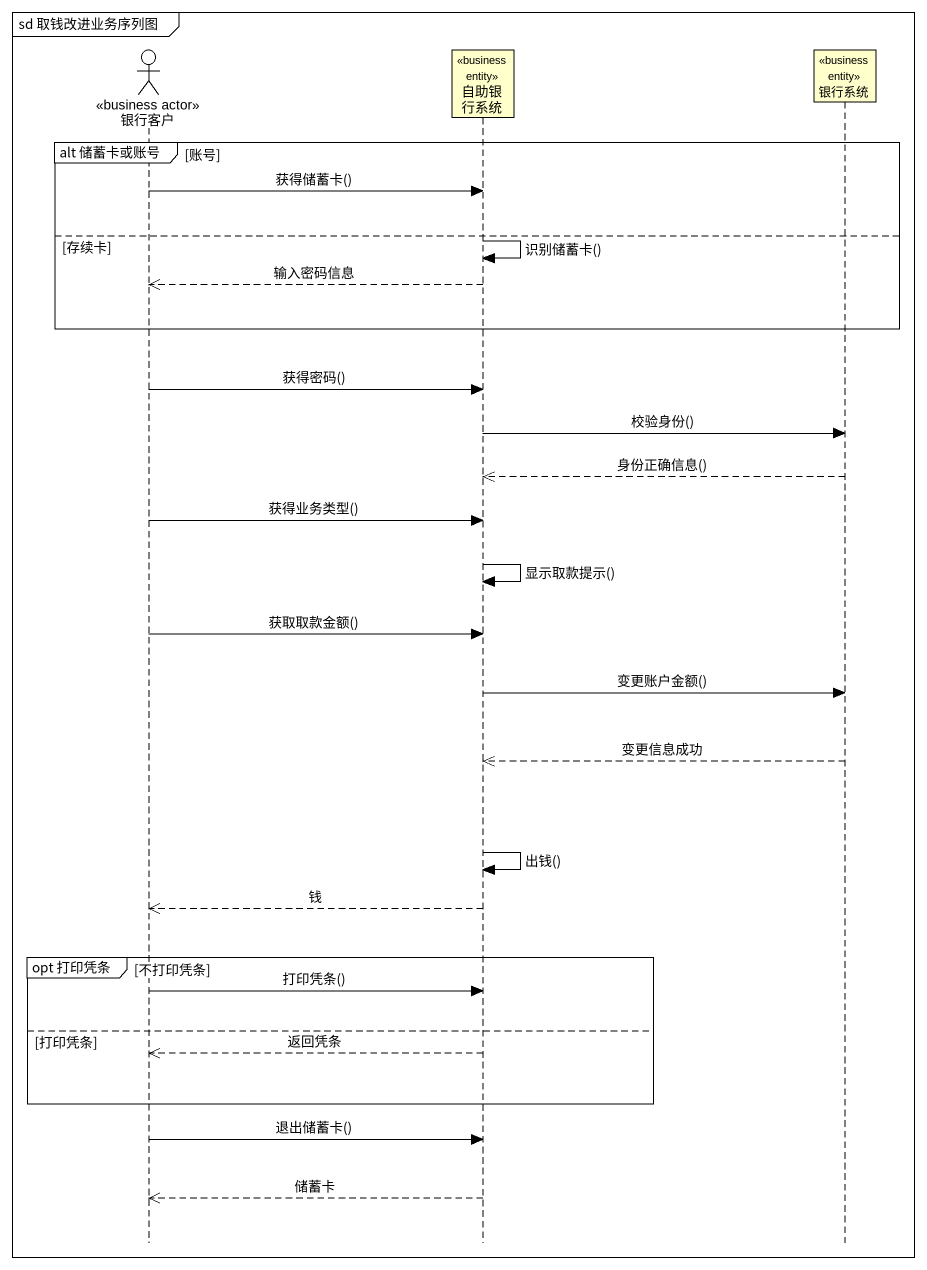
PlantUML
@startuml
mainframe sd 取钱改进业务序列图
hide footbox
actor 银行客户 <<business actor>>
participant 自助银行系统 <<business entity>>
participant 银行系统 <<business entity>>

group alt 储蓄卡或账号 [账号]
  银行客户 -> 自助银行系统 : 获得储蓄卡()
else 存续卡
  自助银行系统 -> 自助银行系统 : 识别储蓄卡()
  自助银行系统 -->> 银行客户 : 输入密码信息
end
银行客户 -> 自助银行系统 : 获得密码()
自助银行系统 -> 银行系统 : 校验身份()
银行系统 -->> 自助银行系统 : 身份正确信息()
银行客户 -> 自助银行系统 : 获得业务类型()
自助银行系统 -> 自助银行系统 : 显示取款提示()
银行客户 -> 自助银行系统 : 获取取款金额()
自助银行系统 -> 银行系统 : 变更账户金额()
银行系统 -->> 自助银行系统 : 变更信息成功
自助银行系统 -> 自助银行系统 : 出钱()
自助银行系统 -->> 银行客户 : 钱
group opt 打印凭条 [不打印凭条]
  银行客户 -> 自助银行系统 : 打印凭条()
else 打印凭条
  自助银行系统 -->> 银行客户 : 返回凭条
end
银行客户 -> 自助银行系统 : 退出储蓄卡()
自助银行系统 -->> 银行客户 : 储蓄卡
@enduml
